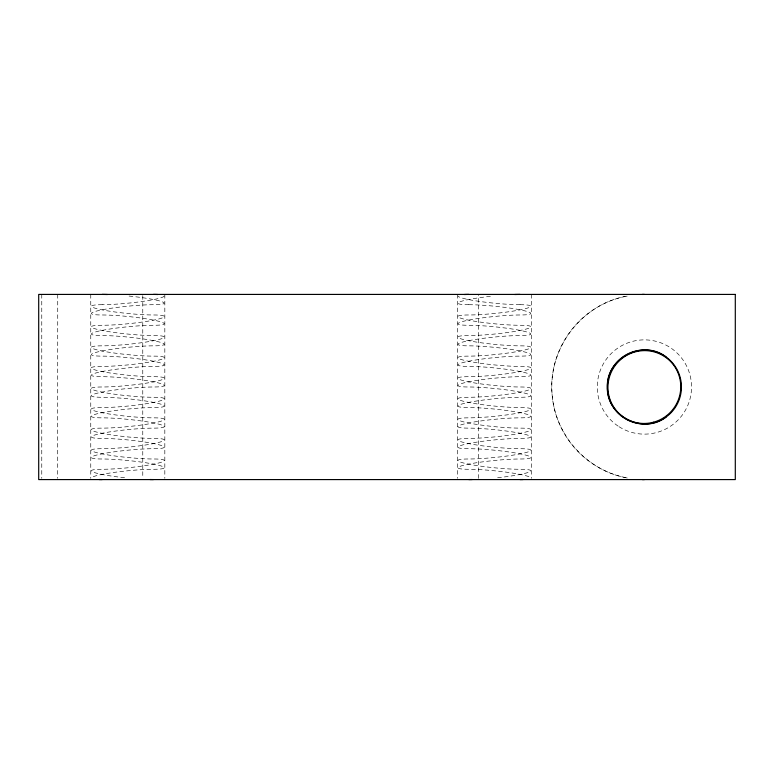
<?xml version="1.0" encoding="UTF-8"?>
<svg xmlns="http://www.w3.org/2000/svg" width="774" height="774" viewBox="0 0 774 774"><rect width="100%" height="100%" fill="white"/><g stroke="black" fill="none" stroke-linecap="round" stroke-linejoin="round"><path stroke-width="0.58" stroke-dasharray="3.87 2.9" d="M478.506 478.38L478.506 294.42M627.192 296.113C581.09 303.718 546.541 350.37 552.326 396.675C555.984 436.343 587.94 471.105 627.192 477.887M531.438 294.42L531.438 478.38M457.376 294.42L457.376 478.38M164.823 294.42L164.823 478.38M142.774 295.62L142.774 478.38M90.761 294.42L90.761 478.38M57.731 294.42L57.711 478.38M41.767 294.42L41.767 478.38M627.259 477.984A92.58 92.58 0 0 1 627.259 296.016M468.773 304.714A36.61 3.628 5.7 0 1 520.225 309.842A36.61 3.628 5.7 0 1 520.031 314.979A36.61 3.628 -5.7 0 0 468.58 320.136A36.61 3.628 -5.7 0 0 468.773 325.274A36.61 3.628 5.7 0 1 520.225 330.421A36.61 3.628 5.7 0 1 520.031 335.558A36.61 3.628 -5.7 0 0 468.58 340.705A36.61 3.628 -5.7 0 0 468.773 345.843A36.61 3.628 5.7 0 1 520.225 350.99A36.61 3.628 5.7 0 1 520.031 356.127A36.61 3.628 -5.7 0 0 468.58 361.274A36.61 3.628 -5.7 0 0 468.773 366.412A36.61 3.628 5.7 0 1 520.225 371.568A36.61 3.628 5.7 0 1 520.031 376.696A36.61 3.628 -5.7 0 0 468.58 381.853A36.61 3.628 -5.7 0 0 468.773 386.99A36.61 3.628 5.7 0 1 520.225 392.137A36.61 3.628 5.7 0 1 520.031 397.275A36.61 3.628 -5.7 0 0 468.58 402.422A36.61 3.628 -5.7 0 0 468.773 407.559A36.61 3.628 5.7 0 1 520.225 412.706A36.61 3.628 5.7 0 1 520.031 417.844A36.61 3.628 -5.7 0 0 468.58 422.991A36.61 3.628 -5.7 0 0 468.773 428.128A36.61 3.628 5.7 0 1 520.225 433.285A36.61 3.628 5.7 0 1 520.031 438.423A36.61 3.628 -5.7 0 0 468.58 443.57A36.61 3.628 -5.7 0 0 468.773 448.707A36.61 3.628 5.7 0 1 520.225 453.854A36.61 3.628 5.7 0 1 520.031 458.992A36.61 3.628 -5.7 0 0 468.58 464.139A36.61 3.628 -5.7 0 0 468.773 469.276A36.61 3.628 5.7 0 1 507.957 472.392A36.61 3.628 5.7 0 1 530.761 477.945M468.773 304.695A36.61 3.628 -5.7 0 1 460.549 301.599A36.61 3.628 -5.7 0 1 493.135 296.045M520.031 304.714A36.61 3.628 -5.7 0 1 520.225 309.842A36.61 3.628 -5.7 0 1 468.773 314.979A36.61 3.628 5.7 0 0 468.58 320.136A36.61 3.628 5.7 0 0 520.031 325.274A36.61 3.628 -5.7 0 1 520.225 330.421A36.61 3.628 -5.7 0 1 468.773 335.558A36.61 3.628 5.7 0 0 468.58 340.705A36.61 3.628 5.7 0 0 520.031 345.843A36.61 3.628 -5.7 0 1 520.225 350.99A36.61 3.628 -5.7 0 1 468.773 356.127A36.61 3.628 5.7 0 0 468.58 361.274A36.61 3.628 5.7 0 0 520.031 366.412A36.61 3.628 -5.7 0 1 520.225 371.568A36.61 3.628 -5.7 0 1 468.773 376.696A36.61 3.628 5.7 0 0 468.58 381.853A36.61 3.628 5.7 0 0 520.031 386.99A36.61 3.628 -5.7 0 1 520.225 392.137A36.61 3.628 -5.7 0 1 468.773 397.275A36.61 3.628 5.7 0 0 468.58 402.422A36.61 3.628 5.7 0 0 520.031 407.559A36.61 3.628 -5.7 0 1 520.225 412.706A36.61 3.628 -5.7 0 1 468.773 417.844A36.61 3.628 5.7 0 0 468.58 422.991A36.61 3.628 5.7 0 0 520.031 428.128A36.61 3.628 -5.7 0 1 520.225 433.285A36.61 3.628 -5.7 0 1 468.773 438.423A36.61 3.628 5.7 0 0 468.58 443.57A36.61 3.628 5.7 0 0 520.031 448.707A36.61 3.628 -5.7 0 1 520.225 453.854A36.61 3.628 -5.7 0 1 468.773 458.992A36.61 3.628 5.7 0 0 468.58 464.139A36.61 3.628 5.7 0 0 520.031 469.276A36.61 3.628 -5.7 0 1 528.265 472.392A36.61 3.628 -5.7 0 1 495.679 477.945M520.031 304.695A36.61 3.628 5.7 0 1 480.857 301.599A36.61 3.628 5.7 0 1 458.053 296.045M153.426 304.714A36.61 3.628 -5.7 0 0 101.975 309.842A36.61 3.628 -5.7 0 0 102.168 314.979A36.61 3.628 5.7 0 1 153.62 320.136A36.61 3.628 5.7 0 1 153.426 325.274A36.61 3.628 -5.7 0 0 101.975 330.421A36.61 3.628 -5.7 0 0 102.168 335.558A36.61 3.628 5.7 0 1 153.62 340.705A36.61 3.628 5.7 0 1 153.426 345.843A36.61 3.628 -5.7 0 0 101.975 350.99A36.61 3.628 -5.7 0 0 102.168 356.127A36.61 3.628 5.7 0 1 153.62 361.274A36.61 3.628 5.7 0 1 153.426 366.412A36.61 3.628 -5.7 0 0 101.975 371.568A36.61 3.628 -5.7 0 0 102.168 376.696A36.61 3.628 5.7 0 1 153.62 381.853A36.61 3.628 5.7 0 1 153.426 386.99A36.61 3.628 -5.7 0 0 101.975 392.137A36.61 3.628 -5.7 0 0 102.168 397.275A36.61 3.628 5.7 0 1 153.62 402.422A36.61 3.628 5.7 0 1 153.426 407.559A36.61 3.628 -5.7 0 0 101.975 412.706A36.61 3.628 -5.7 0 0 102.168 417.844A36.61 3.628 5.7 0 1 153.62 422.991A36.61 3.628 5.7 0 1 153.426 428.128A36.61 3.628 -5.7 0 0 101.975 433.285A36.61 3.628 -5.7 0 0 102.168 438.423A36.61 3.628 5.7 0 1 153.62 443.57A36.61 3.628 5.7 0 1 153.426 448.707A36.61 3.628 -5.7 0 0 101.975 453.854A36.61 3.628 -5.7 0 0 102.168 458.992A36.61 3.628 5.7 0 1 153.62 464.139A36.61 3.628 5.7 0 1 153.426 469.276A36.61 3.628 -5.7 0 0 114.242 472.392A36.61 3.628 -5.7 0 0 91.438 477.945M129.065 296.045A36.61 3.628 5.7 0 1 161.65 301.599A36.61 3.628 5.7 0 1 153.426 304.695M102.168 304.714A36.61 3.628 5.7 0 0 101.975 309.842A36.61 3.628 5.7 0 0 153.426 314.979A36.61 3.628 -5.7 0 1 153.62 320.136A36.61 3.628 -5.7 0 1 102.168 325.274A36.61 3.628 5.7 0 0 101.975 330.421A36.61 3.628 5.7 0 0 153.426 335.558A36.61 3.628 -5.7 0 1 153.62 340.705A36.61 3.628 -5.7 0 1 102.168 345.843A36.61 3.628 5.7 0 0 101.975 350.99A36.61 3.628 5.7 0 0 153.426 356.127A36.61 3.628 -5.7 0 1 153.62 361.274A36.61 3.628 -5.7 0 1 102.168 366.412A36.61 3.628 5.7 0 0 101.975 371.568A36.61 3.628 5.7 0 0 153.426 376.696A36.61 3.628 -5.7 0 1 153.62 381.853A36.61 3.628 -5.7 0 1 102.168 386.99A36.61 3.628 5.7 0 0 101.975 392.137A36.61 3.628 5.7 0 0 153.426 397.275A36.61 3.628 -5.7 0 1 153.62 402.422A36.61 3.628 -5.7 0 1 102.168 407.559A36.61 3.628 5.7 0 0 101.975 412.706A36.61 3.628 5.7 0 0 153.426 417.844A36.61 3.628 -5.7 0 1 153.62 422.991A36.61 3.628 -5.7 0 1 102.168 428.128A36.61 3.628 5.7 0 0 101.975 433.285A36.61 3.628 5.7 0 0 153.426 438.423A36.61 3.628 -5.7 0 1 153.62 443.57A36.61 3.628 -5.7 0 1 102.168 448.707A36.61 3.628 5.7 0 0 101.975 453.854A36.61 3.628 5.7 0 0 153.426 458.992A36.61 3.628 -5.7 0 1 153.62 464.139A36.61 3.628 -5.7 0 1 102.168 469.276A36.61 3.628 5.7 0 0 93.935 472.392A36.61 3.628 5.7 0 0 126.52 477.945M164.146 296.045A36.61 3.628 -5.7 0 1 141.342 301.599A36.61 3.628 -5.7 0 1 102.168 304.695M619.055 426.735A47.137 47.137 0 0 0 691.492 389.08A47.137 47.137 0 0 0 622.654 345.185A47.137 47.137 0 0 0 619.055 426.735"/><path stroke-width="1.16" d="M666.172 416.963C643.417 435.075 606.09 416.054 607.367 387C606.09 357.946 643.417 338.925 666.172 357.037M644.403 479.58A92.58 92.58 0 0 1 642.246 479.561M642.246 294.439A92.58 92.58 0 0 1 644.403 294.42M514.739 294.517A36.61 3.628 -5.7 0 1 520.031 294.42M523.06 479.522A36.61 3.628 5.7 0 1 520.031 479.561M464.4 294.517A36.61 3.628 5.7 0 1 468.773 294.42M472.217 479.522A36.61 3.628 -5.7 0 1 468.773 479.561M102.168 294.42A36.61 3.628 5.7 0 1 107.46 294.517M102.168 479.561A36.61 3.628 -5.7 0 1 99.14 479.522M153.426 294.42A36.61 3.628 -5.7 0 1 157.799 294.517M153.426 479.561A36.61 3.628 5.7 0 1 149.982 479.522M735.3 294.42L38.7 294.42L38.7 479.58L735.3 479.58L735.3 294.42M621.096 415.783A37.036 37.036 0 0 0 680.975 392.795A37.036 37.036 0 0 0 631.129 352.431A37.036 37.036 0 0 0 621.096 415.783M653.614 422.188A36.591 36.252 -45 0 0 670.226 361.168A36.591 36.252 -45 0 0 609.215 377.78A36.591 36.252 -45 0 0 653.614 422.188"/></g></svg>
